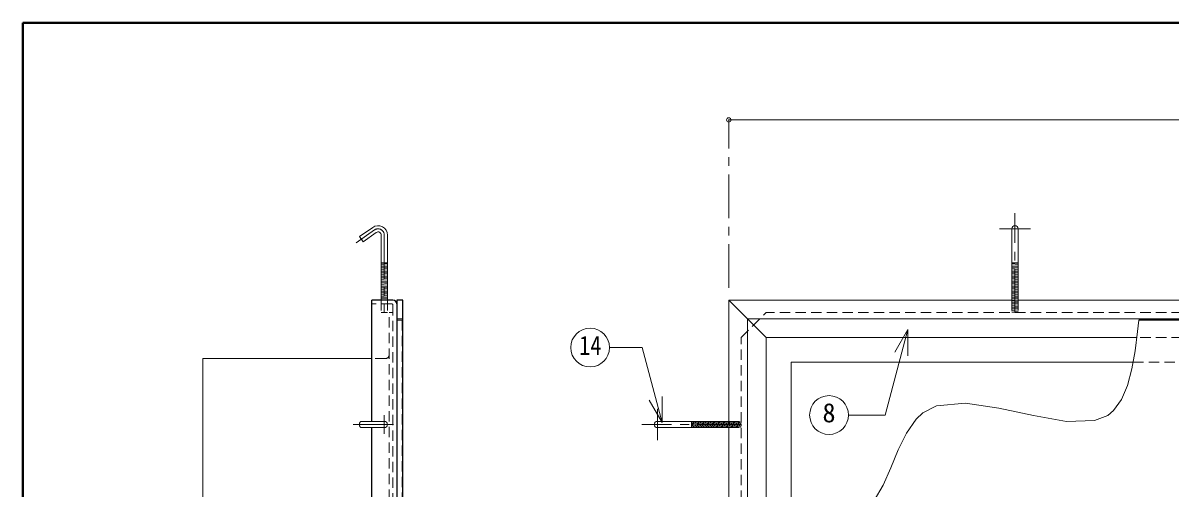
# Model space of a CAD drawing. Units: millimetres at full size, sheet at 1:7; details may follow other scales. Extents: x -1487 to 1348, y -983 to 984.
# Drawn here: x -1487 to -565, y 609 to 984 of the extents above; entities that cross this region are included whole.
import ezdxf
from ezdxf.enums import TextEntityAlignment as Align

# ---------------------------------------------------------------- set-up
doc = ezdxf.new("R2010")
doc.units = ezdxf.units.MM
doc.header["$LTSCALE"] = 7
doc.header["$PDMODE"] = 32
doc.header["$PDSIZE"] = 3.5
doc.linetypes.add('CHAIN1', pattern=[8, 5, -1, 1, -1])
doc.linetypes.add('DASHED1', pattern=[1.8, 1.2, -0.6])
doc.layers.add('0-A', color=4, linetype='Continuous', lineweight=9)
doc.styles.add('ＭＳ ゴシック', font='')
doc.styles.get('ＭＳ ゴシック').set_extended_font_data('MS Gothic')

msp = doc.modelspace()

# ---------------------------------------------------------------- linework, layer by layer
at = {"layer": '0-A', "color": 1, "lineweight": 40}
for p in [(-1487.357, -983.487), (1347.643, 983.513)]:
    msp.add_line(p, (-1487.357, 983.513), dxfattribs=at)
at = {"layer": '0-A'}
for p, q in [((-919.857, 905.513), (180.143, 905.513)), ((-1194.357, 790.412), (-1199.357, 790.412)), ((-1199.357, 789.542), (-1194.357, 789.95)), ((-1199.357, 788.538), (-1194.357, 788.947)), ((-1199.357, 787.535), (-1194.357, 787.943)), ((-1199.357, 786.532), (-1194.357, 786.94)), ((-1199.357, 785.528), (-1194.357, 785.937)), ((-1199.357, 784.525), (-1194.357, 784.933)), ((-1199.357, 783.522), (-1194.357, 783.93)), ((-692.357, 790.412), (-687.357, 790.412)), ((-687.357, 789.542), (-692.357, 789.95)), ((-687.357, 788.538), (-692.357, 788.947)), ((-687.357, 787.535), (-692.357, 787.943)), ((-687.357, 786.532), (-692.357, 786.94)), ((-687.357, 785.528), (-692.357, 785.937)), ((-687.357, 784.525), (-692.357, 784.933)), ((-687.357, 783.522), (-692.357, 783.93)), ((-1199.357, 782.518), (-1194.357, 782.927)), ((-1199.357, 781.515), (-1194.357, 781.923)), ((-1199.357, 780.512), (-1194.357, 780.92)), ((-1199.357, 779.508), (-1194.357, 779.917)), ((-1199.357, 778.505), (-1194.357, 778.913)), ((-1199.357, 777.502), (-1194.357, 777.91)), ((-1199.357, 776.498), (-1194.357, 776.907)), ((-1199.357, 775.495), (-1194.357, 775.903)), ((-1199.357, 774.492), (-1194.357, 774.9)), ((-687.357, 782.518), (-692.357, 782.927)), ((-687.357, 781.515), (-692.357, 781.923)), ((-687.357, 780.512), (-692.357, 780.92)), ((-687.357, 779.508), (-692.357, 779.917)), ((-687.357, 778.505), (-692.357, 778.913)), ((-687.357, 777.502), (-692.357, 777.91)), ((-687.357, 776.498), (-692.357, 776.907)), ((-687.357, 775.495), (-692.357, 775.903)), ((-687.357, 774.492), (-692.357, 774.9)), ((-1199.357, 773.488), (-1194.357, 773.897)), ((-1199.357, 772.485), (-1194.357, 772.893)), ((-1199.357, 771.482), (-1194.357, 771.89)), ((-1199.357, 770.478), (-1194.357, 770.887)), ((-1199.357, 769.475), (-1194.357, 769.883)), ((-1199.357, 768.472), (-1194.357, 768.88)), ((-1199.357, 767.468), (-1194.357, 767.877)), ((-1199.357, 766.465), (-1194.357, 766.873)), ((-1199.357, 765.462), (-1194.357, 765.87)), ((-687.357, 773.488), (-692.357, 773.897)), ((-687.357, 772.485), (-692.357, 772.893)), ((-687.357, 771.482), (-692.357, 771.89)), ((-687.357, 770.478), (-692.357, 770.887)), ((-687.357, 769.475), (-692.357, 769.883)), ((-687.357, 768.472), (-692.357, 768.88)), ((-687.357, 767.468), (-692.357, 767.877)), ((-687.357, 766.465), (-692.357, 766.873)), ((-687.357, 765.462), (-692.357, 765.87)), ((-1199.357, 764.458), (-1194.357, 764.867)), ((-1199.357, 763.455), (-1194.357, 763.863)), ((-1199.357, 762.452), (-1194.357, 762.86)), ((-1199.357, 761.448), (-1194.357, 761.857)), ((-1198.524, 760.513), (-1194.357, 760.853)), ((-687.357, 764.458), (-692.357, 764.867)), ((-687.357, 763.455), (-692.357, 763.863)), ((-687.357, 762.452), (-692.357, 762.86)), ((-687.357, 761.448), (-692.357, 761.857)), ((-688.19, 760.513), (-692.357, 760.853)), ((-904.857, 745.513), (-889.857, 730.513)), ((-1342.857, 460.513), (-1342.857, 713.513)), ((-1206.857, 713.513), (-1342.857, 713.513)), ((-869.857, 582.61), (-869.857, 710.513)), ((-594.81, 710.513), (-869.857, 710.513)), ((-949.756, 663.013), (-949.756, 658.013)), ((-948.886, 658.013), (-949.294, 663.013)), ((-947.883, 658.013), (-948.291, 663.013)), ((-946.879, 658.013), (-947.288, 663.013)), ((-945.876, 658.013), (-946.284, 663.013)), ((-944.873, 658.013), (-945.281, 663.013)), ((-943.869, 658.013), (-944.278, 663.013)), ((-942.866, 658.013), (-943.274, 663.013)), ((-941.863, 658.013), (-942.271, 663.013)), ((-940.859, 658.013), (-941.268, 663.013)), ((-939.856, 658.013), (-940.264, 663.013)), ((-938.853, 658.013), (-939.261, 663.013)), ((-937.849, 658.013), (-938.258, 663.013)), ((-936.846, 658.013), (-937.254, 663.013)), ((-935.843, 658.013), (-936.251, 663.013)), ((-934.839, 658.013), (-935.248, 663.013)), ((-933.836, 658.013), (-934.244, 663.013)), ((-932.833, 658.013), (-933.241, 663.013)), ((-931.829, 658.013), (-932.238, 663.013)), ((-930.826, 658.013), (-931.234, 663.013)), ((-929.823, 658.013), (-930.231, 663.013)), ((-928.819, 658.013), (-929.228, 663.013)), ((-927.816, 658.013), (-928.224, 663.013)), ((-926.813, 658.013), (-927.221, 663.013)), ((-925.809, 658.013), (-926.218, 663.013)), ((-924.806, 658.013), (-925.214, 663.013)), ((-923.803, 658.013), (-924.211, 663.013)), ((-922.799, 658.013), (-923.208, 663.013)), ((-921.796, 658.013), (-922.204, 663.013)), ((-920.793, 658.013), (-921.201, 663.013)), ((-919.857, 658.846), (-920.198, 663.013))]:
    msp.add_line(p, q, dxfattribs=at)
at = {"layer": '0-A', "linetype": 'CHAIN1'}
for p, q in [((-919.857, 770.513), (-919.857, 905.513)), ((-689.857, 750.513), (-689.857, 830.412)), ((-1204.725, 817.004), (-1219.451, 806.693)), ((-1196.857, 812.908), (-1196.857, 750.513)), ((-702.357, 817.912), (-677.357, 817.912)), ((-1196.857, 653.013), (-1196.857, 668.013)), ((-977.256, 673.013), (-977.256, 648.013)), ((-1189.357, 660.513), (-1221.789, 660.513)), ((-909.857, 660.513), (-989.756, 660.513))]:
    msp.add_line(p, q, dxfattribs=at)
at = {"layer": '0-A', "color": 7, "lineweight": 18}
for p, q in [((-1206.159, 819.052), (-1216.789, 811.609)), ((-1199.357, 812.908), (-1199.357, 760.513)), ((-1194.357, 812.908), (-1194.357, 760.513)), ((-692.357, 817.912), (-692.357, 760.513)), ((-687.357, 817.912), (-687.357, 760.513)), ((180.143, 760.513), (-919.857, 760.513)), ((-919.857, 760.513), (-919.857, 460.513)), ((-919.857, 760.513), (-904.857, 745.513)), ((165.143, 745.513), (-904.857, 745.513)), ((-904.857, 745.513), (-904.857, 460.513)), ((-775.873, 736.811), (-794.277, 668.125)), ((-775.873, 736.811), (-786.373, 718.624)), ((-775.873, 736.811), (-775.873, 715.811)), ((-989.599, 722.395), (-1015.764, 722.395)), ((-973.418, 662.004), (-989.599, 722.395)), ((-973.418, 662.004), (-973.418, 683.004)), ((-973.418, 662.004), (-983.918, 680.19)), ((-794.277, 668.125), (-823.691, 668.125)), ((-1196.857, 663.013), (-1215.355, 663.013)), ((-1196.857, 658.013), (-1215.355, 658.013)), ((-977.256, 663.013), (-919.857, 663.013)), ((-977.256, 658.013), (-919.857, 658.013))]:
    msp.add_line(p, q, dxfattribs=at)
at = {"layer": '0-A', "color": 5, "lineweight": 25}
for p, q in [((-1189.857, 760.513), (-1206.857, 760.513)), ((-1206.857, 663.013), (-1206.857, 760.513)), ((-1181.857, 760.513), (-1186.857, 760.513)), ((-1186.857, 760.513), (-1186.857, 460.513)), ((-1181.857, 460.513), (-1181.857, 760.513)), ((164.143, 744.513), (-590.104, 744.513)), ((-1206.857, 500.513), (-1206.857, 658.013))]:
    msp.add_line(p, q, dxfattribs=at)
at = {"layer": '0-A', "color": 7, "linetype": 'DASHED1', "lineweight": 18}
for p, q in [((-1190.857, 757.513), (-1206.857, 757.513)), ((-1189.857, 756.513), (-1189.857, 460.513)), ((-1181.857, 745.513), (-1186.857, 745.513))]:
    msp.add_line(p, q, dxfattribs=at)
at = {"layer": '0-A', "linetype": 'DASHED1'}
for p, q in [((-1199.357, 760.513), (-1199.357, 750.513)), ((-1194.357, 760.513), (-1194.357, 750.513)), ((-692.357, 760.513), (-692.357, 750.513)), ((-687.357, 759.442), (-692.357, 759.85)), ((-687.357, 758.438), (-692.357, 758.847)), ((-687.357, 757.435), (-692.357, 757.843)), ((-687.357, 756.432), (-692.357, 756.84)), ((-687.357, 760.445), (-688.19, 760.513)), ((-687.357, 760.513), (-687.357, 750.513)), ((-1194.357, 750.513), (-1199.357, 750.513)), ((-1192.857, 562.013), (-1192.857, 750.513)), ((-1189.857, 750.513), (-1192.857, 750.513)), ((-909.857, 730.513), (-889.857, 750.513)), ((150.143, 750.513), (-889.857, 750.513)), ((-687.357, 755.428), (-692.357, 755.837)), ((-687.357, 754.425), (-692.357, 754.833)), ((-687.357, 753.422), (-692.357, 753.83)), ((-687.357, 752.418), (-692.357, 752.827)), ((-687.357, 751.415), (-692.357, 751.823)), ((-688.598, 750.513), (-692.357, 750.82)), ((-1182.357, 744.513), (-1186.857, 744.513)), ((-1182.357, 744.513), (-1182.357, 460.513)), ((-909.857, 460.513), (-909.857, 730.513)), ((150.143, 730.513), (-591.778, 730.513)), ((-1195.857, 713.513), (-1206.857, 713.513)), ((-594.81, 710.513), (130.143, 710.513)), ((-919.857, 663.013), (-909.857, 663.013)), ((-919.789, 658.013), (-919.857, 658.846)), ((-919.857, 658.013), (-909.857, 658.013)), ((-918.786, 658.013), (-919.194, 663.013)), ((-917.783, 658.013), (-918.191, 663.013)), ((-916.779, 658.013), (-917.188, 663.013)), ((-915.776, 658.013), (-916.184, 663.013)), ((-914.773, 658.013), (-915.181, 663.013)), ((-913.769, 658.013), (-914.178, 663.013)), ((-912.766, 658.013), (-913.174, 663.013)), ((-911.763, 658.013), (-912.171, 663.013)), ((-910.759, 658.013), (-911.168, 663.013)), ((-909.857, 659.254), (-910.164, 663.013))]:
    msp.add_line(p, q, dxfattribs=at)
at = {"layer": '0-A', "color": 7, "lineweight": 18}
for points in [[(-1203.291, 814.956), (-1213.921, 807.513), (-1216.789, 811.609)], [(-590.104, 744.513), (-591.151, 735.344), (-593.164, 719.84), (-595.751, 705.185), (-599.276, 691.916), (-604.102, 680.57), (-610.594, 671.683), (-615.265, 667.868), (-625.746, 663.598), (-648.45, 662.966), (-674.937, 667.61), (-702.791, 673.757), (-729.591, 677.635), (-752.921, 675.471), (-763.909, 669.962), (-769.338, 664.902), (-777.121, 653.578), (-783.583, 640.073), (-789.509, 625.68), (-795.687, 611.69), (-802.903, 599.393)]]:
    msp.add_lwpolyline(points, dxfattribs=at)
at = {"layer": '0-A'}
msp.add_lwpolyline([(-889.857, 585.987), (-889.857, 730.513), (-591.778, 730.513)], dxfattribs=at)
at = {"layer": '0-A', "color": 7, "lineweight": 18}
for centre in [(-1031.364, 722.395), (-839.291, 668.125)]:
    msp.add_circle(centre, 15.6, dxfattribs=at)
for centre, radius, start, end in [((-1201.857, 812.908), 7.5, 0, 125), ((-1201.857, 812.908), 2.5, 0, 125), ((-689.857, 817.912), 2.5, 360, 180), ((-1196.857, 660.513), 2.5, 270, 90), ((-977.256, 660.513), 2.5, 90, 270)]:
    msp.add_arc(centre, radius, start, end, dxfattribs=at)
at = {"layer": '0-A', "linetype": 'CHAIN1'}
msp.add_arc((-1201.857, 812.908), 5, 0, 125, dxfattribs=at)
at = {"layer": '0-A', "color": 7, "linetype": 'DASHED1', "lineweight": 18}
msp.add_arc((-1190.857, 756.513), 1, 0, 90, dxfattribs=at)
at = {"layer": '0-A', "color": 5, "lineweight": 25}
msp.add_arc((-1189.857, 757.513), 3, 0, 90, dxfattribs=at)
at = {"layer": '0-A', "linetype": 'DASHED1'}
msp.add_arc((-1195.857, 716.513), 3, 270, 0, dxfattribs=at)
at = {"layer": '0-A', "color": 7, "lineweight": 18}
msp.add_ellipse((-1215.345, 660.513), major_axis=(0, -2.5), ratio=0.57, start_param=3.1415927, end_param=6.2831853, dxfattribs=at)
at = {"layer": '0-A'}
msp.add_point((-919.857, 905.513), dxfattribs=at)

# ---------------------------------------------------------------- texts
at = {"layer": '0-A', "color": 7, "style": 'ＭＳ ゴシック', "width": 0.85}
msp.add_text('14', height=15.4, dxfattribs=at).set_placement((-1040.114, 711.895), align=Align.BOTTOM_LEFT)
at = {"layer": '0-A', "color": 7, "style": 'ＭＳ ゴシック'}
msp.add_text('8', height=15.4, dxfattribs=at).set_placement((-844.541, 657.625), align=Align.BOTTOM_LEFT)

doc.saveas('drawing.dxf')
